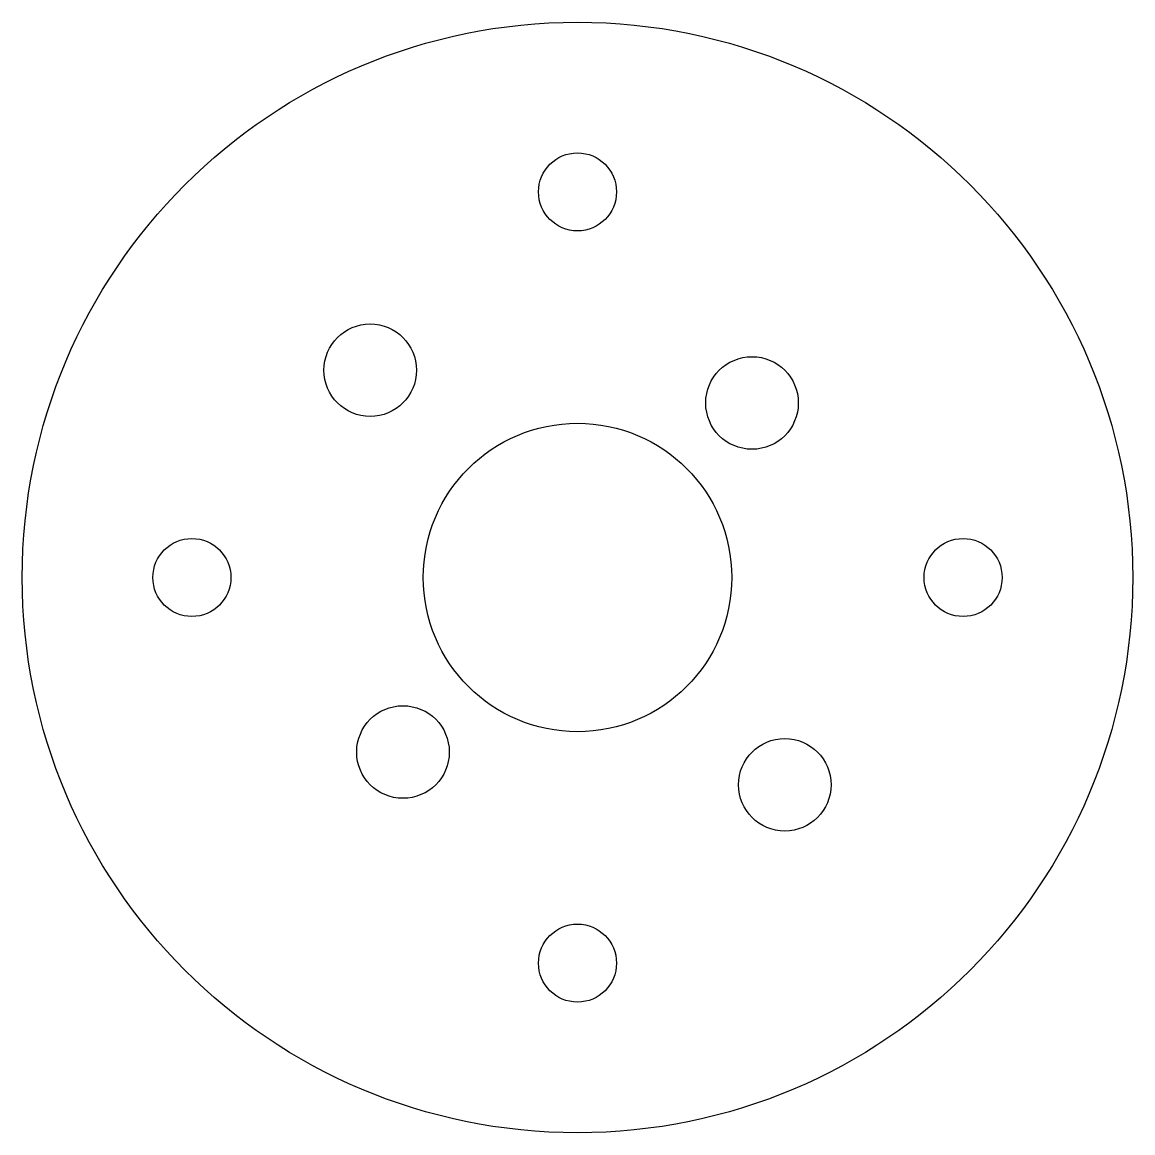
# Model space of a CAD drawing. Header units: millimetres. Extents: x -18 to 18, y -18 to 18.
import ezdxf

# ---------------------------------------------------------------- set-up
doc = ezdxf.new("R2010")
doc.units = ezdxf.units.MM
doc.layers.get('0').update_dxf_attribs({"linetype": 'CONTINUOUS'})

msp = doc.modelspace()

# ---------------------------------------------------------------- linework, layer by layer
for centre, radius in [((0, 0), 18), ((0, 12.5), 1.264), ((-6.718, 6.718), 1.5), ((5.657, 5.657), 1.5), ((0, 0), 5), ((-12.5, 0), 1.264), ((12.5, 0), 1.264), ((-5.657, -5.657), 1.5), ((6.718, -6.718), 1.5), ((0, -12.5), 1.264)]:
    msp.add_circle(centre, radius)

doc.saveas('drawing.dxf')
